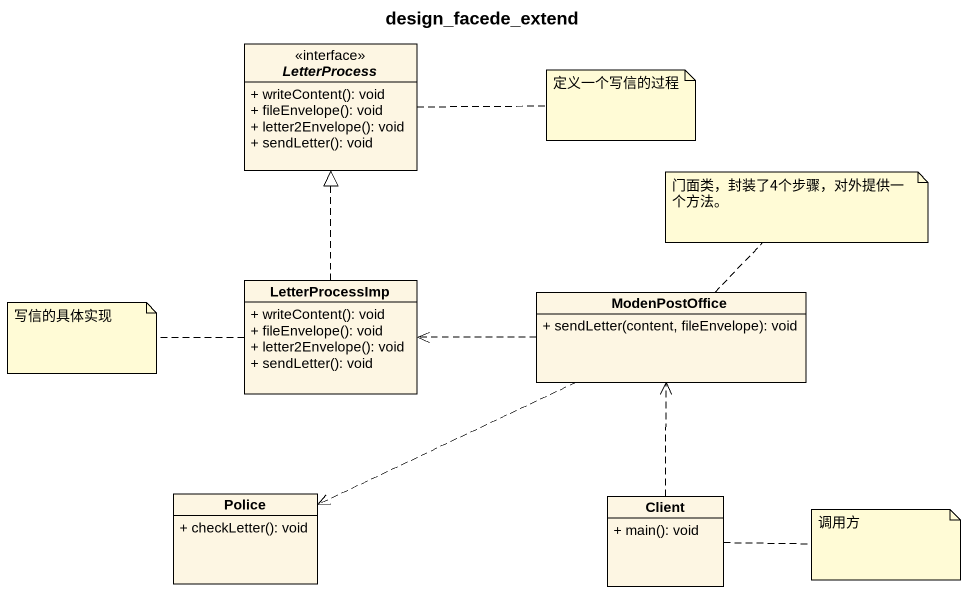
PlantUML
@startuml
title design_facede_extend
hide circle
hide empty members
skinparam classAttributeIconSize 0
interface LetterProcess {
  + writeContent(): void
  + fileEnvelope(): void
  + letter2Envelope(): void
  + sendLetter(): void
}
class LetterProcessImp {
  + writeContent(): void
  + fileEnvelope(): void
  + letter2Envelope(): void
  + sendLetter(): void
}
class ModenPostOffice {
  + sendLetter(content, fileEnvelope): void
}
class Police {
  + checkLetter(): void
}
class Client {
  + main(): void
}
LetterProcessImp .up.|> LetterProcess
ModenPostOffice .left.> LetterProcessImp
ModenPostOffice .left.> Police
Client .up.> ModenPostOffice
note right of LetterProcess : 定义一个写信的过程
note top of ModenPostOffice : 门面类，封装了4个步骤，对外提供一个方法。
note left of LetterProcessImp : 写信的具体实现
note right of Client : 调用方
@enduml
